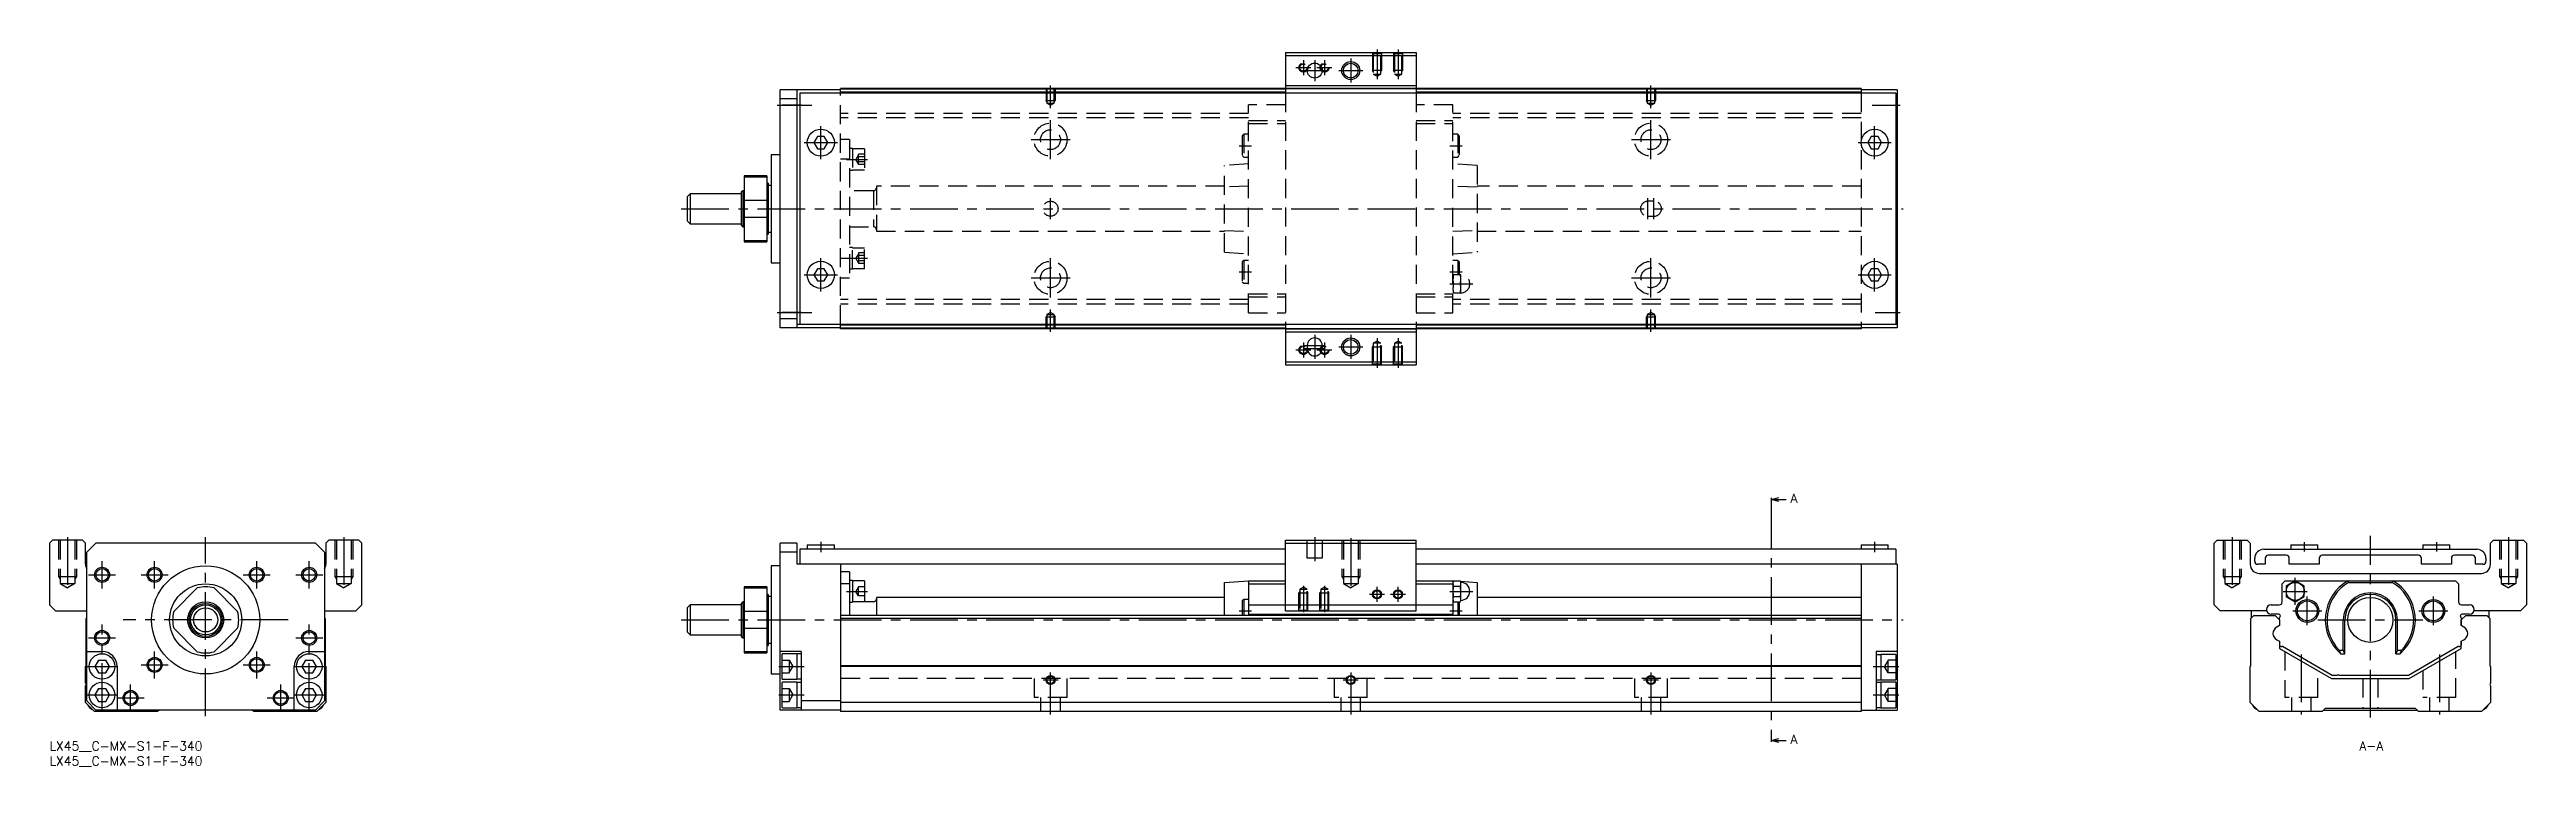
# Model space of a CAD drawing. Extents: x 0 to 825, y -8 to 230.
import ezdxf

# ---------------------------------------------------------------- set-up
doc = ezdxf.new("R2010")
doc.units = 0
doc.header["$LTSCALE"] = 0.5
doc.linetypes.add('CENTER', pattern=[50.8, 31.75, -6.35, 6.35, -6.35])
doc.linetypes.add('DASHED', pattern=[19.05, 12.7, -6.35])
for name, color, linetype in [('MSM_CENTER', 1, 'CENTER'), ('MSM_CONTINUOUS', 7, 'CONTINUOUS'), ('MSM_DASHED', 4, 'DASHED'), ('MSM_NARROW', 5, 'CONTINUOUS'), ('MSM_PART_NUMBER', 7, 'CONTINUOUS')]:
    doc.layers.add(name, color=color, linetype=linetype)
doc.styles.get("Standard").update_dxf_attribs({"font": 'txt.shx', "height": 3, "bigfont": 'bigfont.shx'})

# ---------------------------------------------------------------- blocks, each defined once
blk = doc.blocks.new('*U22')
at = {"layer": 'MSM_PART_NUMBER'}
blk.add_text('LX45__C-MX-S1-F-340', height=3, dxfattribs=at).set_placement((0, -3))
blk = doc.blocks.new('*U23')
at = {"layer": 'MSM_PART_NUMBER'}
blk.add_text('LX45__C-MX-S1-F-340', height=3, dxfattribs=at).set_placement((0, -8))

msp = doc.modelspace()

# ---------------------------------------------------------------- linework, layer by layer
at = {"layer": 'MSM_CENTER'}
for p, q in [((415.15, 224.38), (420.15, 224.38)), ((417.65, 226.88), (417.65, 221.88)), ((417.9, 223.38), (424.9, 223.38)), ((421.4, 226.88), (421.4, 219.88)), ((422.15, 224.38), (427.15, 224.38)), ((424.65, 226.88), (424.65, 221.88)), ((429.4, 223.38), (437.4, 223.38)), ((433.4, 227.38), (433.4, 219.38)), ((442.15, 230.38), (442.15, 220.47)), ((449.15, 230.38), (449.15, 220.47)), ((333.4, 210.87), (333.4, 218.38)), ((533.4, 210.87), (533.4, 218.38)), ((242.4, 211.88), (253.9, 211.88)), ((333.4, 193.88), (333.4, 206.88)), ((533.4, 193.88), (533.4, 206.88)), ((607.07, 211.88), (616.4, 211.88)), ((251.4, 199.38), (262.4, 199.38)), ((256.9, 193.88), (256.9, 204.88)), ((326.9, 200.38), (339.9, 200.38)), ((396.25, 198.38), (400.35, 198.38)), ((466.45, 198.38), (470.55, 198.38)), ((526.9, 200.38), (539.9, 200.38)), ((602.4, 199.38), (613.4, 199.38)), ((607.9, 193.88), (607.9, 204.88)), ((265.4, 193.83), (272.4, 193.83)), ((210.4, 177.38), (617.4, 177.38)), ((333.4, 173.88), (333.4, 180.88)), ((532.4, 173.88), (532.4, 180.88)), ((534.4, 173.88), (534.4, 180.88)), ((256.9, 149.88), (256.9, 160.88)), ((265.4, 160.92), (272.4, 160.92)), ((333.4, 147.88), (333.4, 160.88)), ((533.4, 147.88), (533.4, 160.88)), ((607.9, 149.88), (607.9, 160.88)), ((251.4, 155.38), (262.4, 155.38)), ((326.9, 154.38), (339.9, 154.38)), ((396.25, 156.38), (400.35, 156.38)), ((466.45, 156.38), (470.55, 156.38)), ((466.45, 152.38), (474.05, 152.38)), ((526.9, 154.38), (539.9, 154.38)), ((602.4, 155.38), (613.4, 155.38)), ((242.4, 142.88), (253.9, 142.88)), ((333.4, 136.38), (333.4, 143.89)), ((533.4, 136.38), (533.4, 143.89)), ((608.07, 142.88), (616.4, 142.88)), ((417.65, 132.88), (417.65, 127.88)), ((421.4, 135.38), (421.4, 127.38)), ((424.65, 132.88), (424.65, 127.88)), ((433.4, 135.38), (433.4, 127.38)), ((442.15, 134.29), (442.15, 124.38)), ((449.15, 134.29), (449.15, 124.38)), ((415.15, 130.38), (420.15, 130.38)), ((417.9, 131.88), (424.9, 131.88)), ((417.9, 130.88), (424.9, 130.88)), ((422.15, 130.38), (427.15, 130.38)), ((429.4, 131.38), (437.4, 131.38)), ((573.46, 80.12), (573.46, 0.88)), ((6, 68), (6, 50.2)), ((52, 8.5), (52, 68)), ((98, 68), (98, 50.2)), ((256.9, 66.5), (256.9, 63)), ((421.4, 68), (421.4, 60)), ((433.4, 67.76), (433.4, 50.18)), ((607.9, 66.5), (607.9, 63)), ((727, 68), (727, 50.32)), ((751, 66.33), (751, 63.29)), ((773, 8), (773, 68.5)), ((795, 66.33), (795, 63.29)), ((819, 68), (819, 50.32)), ((17.5, 51), (17.5, 60)), ((35, 51), (35, 60)), ((69, 51), (69, 60)), ((86.5, 51), (86.5, 60)), ((13, 55.5), (22, 55.5)), ((30.5, 55.5), (39.5, 55.5)), ((64.5, 55.5), (73.5, 55.5)), ((82, 55.5), (91, 55.5)), ((265.4, 50), (272.4, 50)), ((417.65, 51.81), (417.65, 43.1)), ((424.65, 51.81), (424.65, 43.1)), ((442.15, 46.5), (442.15, 51.5)), ((449.15, 46.5), (449.15, 51.5)), ((466.45, 50), (474.05, 50)), ((744, 50), (752, 50)), ((748, 45.54), (748, 54.46)), ((396.25, 43.5), (400.35, 43.5)), ((444.65, 49), (439.65, 49)), ((451.65, 49), (446.65, 49)), ((466.45, 43.5), (470.55, 43.5)), ((747.2, 43.5), (756.8, 43.5)), ((752, 38.7), (752, 48.3)), ((789.2, 43.5), (798.8, 43.5)), ((794, 38.7), (794, 48.3)), ((13, 34.5), (22, 34.5)), ((17.5, 10.25), (17.5, 39)), ((79.5, 40.5), (24.5, 40.5)), ((82, 34.5), (91, 34.5)), ((86.5, 10.25), (86.5, 39)), ((210.4, 40.5), (617.4, 40.5)), ((755.5, 40.5), (790.5, 40.5)), ((12.25, 25), (22.75, 25)), ((30.5, 25.5), (39.5, 25.5)), ((35, 21), (35, 30)), ((64.5, 25.5), (73.5, 25.5)), ((69, 21), (69, 30)), ((81.25, 25), (91.75, 25)), ((242.9, 25), (251.4, 25)), ((607.4, 25), (615.9, 25)), ((750, 28.97), (750, 9)), ((796, 28.97), (796, 9)), ((27, 10), (27, 19)), ((77, 10), (77, 19)), ((330.9, 20.5), (335.9, 20.5)), ((333.4, 9), (333.4, 23)), ((430.9, 20.5), (435.9, 20.5)), ((433.4, 23), (433.4, 9)), ((530.9, 20.5), (535.9, 20.5)), ((533.4, 23), (533.4, 9)), ((12.25, 15.5), (22.75, 15.5)), ((22.5, 14.5), (31.5, 14.5)), ((72.5, 14.5), (81.5, 14.5)), ((81.25, 15.5), (91.75, 15.5)), ((242.9, 15.5), (251.4, 15.5)), ((607.4, 15.5), (615.9, 15.5))]:
    msp.add_line(p, q, dxfattribs=at)
at = {"layer": 'MSM_CONTINUOUS'}
for p, q in [((411.65, 229.38), (411.65, 215.88)), ((411.65, 229.38), (455.15, 229.38)), ((411.65, 228.38), (455.15, 228.38)), ((455.15, 229.38), (455.15, 215.88)), ((263.4, 216.98), (243.4, 216.98)), ((243.4, 137.78), (243.4, 216.98)), ((248.9, 216.98), (248.9, 137.78)), ((614.9, 215.88), (249.9, 215.88)), ((249.9, 215.88), (249.9, 138.88)), ((603.4, 217.38), (263.4, 217.38)), ((263.4, 215.88), (263.4, 217.38)), ((411.65, 217.18), (263.4, 217.18)), ((411.65, 216.18), (263.4, 216.18)), ((411.65, 218.38), (455.15, 218.38)), ((411.65, 217.38), (455.15, 217.38)), ((603.4, 217.18), (455.15, 217.18)), ((603.4, 216.18), (455.15, 216.18)), ((603.4, 217.38), (603.4, 215.88)), ((615.4, 216.98), (603.4, 216.98)), ((614.9, 215.88), (614.9, 138.88)), ((615.4, 216.98), (615.4, 137.78)), ((248.9, 213.98), (243.4, 213.98)), ((255.74, 201.38), (254.59, 199.38)), ((254.59, 199.38), (255.74, 197.38)), ((258.05, 201.38), (255.74, 201.38)), ((259.2, 199.38), (258.05, 201.38)), ((258.05, 197.38), (259.2, 199.38)), ((606.74, 201.38), (605.59, 199.38)), ((605.59, 199.38), (606.74, 197.38)), ((609.05, 201.38), (606.74, 201.38)), ((610.2, 199.38), (609.05, 201.38)), ((609.05, 197.38), (610.2, 199.38)), ((240.4, 195.38), (240.4, 159.38)), ((243.4, 195.38), (240.4, 195.38)), ((255.74, 197.38), (258.05, 197.38)), ((606.74, 197.38), (609.05, 197.38)), ((213.4, 182.38), (212.4, 181.38)), ((213.4, 182.38), (213.4, 172.38)), ((230.4, 182.38), (213.4, 182.38)), ((230.9, 183.38), (230.4, 182.88)), ((230.4, 182.88), (230.4, 171.88)), ((230.9, 183.38), (230.9, 171.38)), ((231.4, 183.38), (230.9, 183.38)), ((238.9, 188.38), (231.4, 188.38)), ((231.4, 188.38), (231.4, 166.38)), ((231.4, 188.01), (238.9, 188.01)), ((238.9, 188.38), (238.9, 166.38)), ((239.4, 185.88), (238.9, 185.88)), ((239.4, 185.88), (239.4, 168.88)), ((240.4, 185.13), (239.4, 185.13)), ((212.4, 181.38), (212.4, 173.38)), ((212.4, 173.38), (213.4, 172.38)), ((238.9, 180.17), (231.4, 180.17)), ((231.4, 174.58), (238.9, 174.58)), ((213.4, 172.38), (230.4, 172.38)), ((230.4, 171.88), (230.9, 171.38)), ((230.9, 171.38), (231.4, 171.38)), ((238.9, 166.74), (231.4, 166.74)), ((231.4, 166.38), (238.9, 166.38)), ((238.9, 168.88), (239.4, 168.88)), ((239.4, 169.63), (240.4, 169.63)), ((240.4, 159.38), (243.4, 159.38)), ((255.74, 157.38), (254.59, 155.38)), ((258.05, 157.38), (255.74, 157.38)), ((259.2, 155.38), (258.05, 157.38)), ((606.74, 157.38), (605.59, 155.38)), ((609.05, 157.38), (606.74, 157.38)), ((610.2, 155.38), (609.05, 157.38)), ((254.59, 155.38), (255.74, 153.38)), ((255.74, 153.38), (258.05, 153.38)), ((258.05, 153.38), (259.2, 155.38)), ((605.59, 155.38), (606.74, 153.38)), ((606.74, 153.38), (609.05, 153.38)), ((609.05, 153.38), (610.2, 155.38)), ((248.9, 140.78), (243.4, 140.78)), ((263.4, 137.78), (243.4, 137.78)), ((615.4, 138.88), (248.9, 138.88)), ((263.4, 137.38), (263.4, 138.88)), ((411.65, 138.58), (263.4, 138.58)), ((411.65, 137.58), (263.4, 137.58)), ((603.4, 137.38), (263.4, 137.38)), ((411.65, 138.88), (411.65, 125.38)), ((411.65, 137.38), (455.15, 137.38)), ((411.65, 136.38), (455.15, 136.38)), ((455.15, 138.88), (455.15, 125.38)), ((603.4, 138.58), (455.15, 138.58)), ((603.4, 137.58), (455.15, 137.58)), ((603.4, 138.88), (603.4, 137.38)), ((615.4, 137.78), (603.4, 137.78)), ((411.65, 126.38), (455.15, 126.38)), ((411.65, 125.38), (455.15, 125.38)), ((418.9, 131.88), (418.9, 130.88)), ((423.9, 130.88), (423.9, 131.88)), ((573.46, 80.62), (575.96, 81.29)), ((573.46, 81.12), (573.46, 80.12)), ((573.46, 80.62), (578.46, 80.62)), ((575.96, 79.95), (573.46, 80.62)), ((1, 67), (0, 66)), ((0, 66), (0, 45.5)), ((11, 67), (1, 67)), ((12, 66), (11, 67)), ((12, 59), (12, 66)), ((15.4, 66), (12.4, 63)), ((88.6, 66), (15.4, 66)), ((91.6, 63), (88.6, 66)), ((93, 67), (92, 66)), ((92, 66), (92, 59)), ((103, 67), (93, 67)), ((104, 66), (103, 67)), ((104, 45.5), (104, 66)), ((248.9, 66), (243.4, 66)), ((243.4, 10.5), (243.4, 66)), ((248.9, 66), (248.9, 59)), ((411.65, 67), (455.15, 67)), ((411.65, 43.5), (411.65, 67)), ((411.65, 66), (455.15, 66)), ((455.15, 43.5), (455.15, 67)), ((721, 66), (722, 67)), ((721, 45.5), (721, 66)), ((722, 67), (732, 67)), ((732, 67), (733, 66)), ((733, 66), (733, 59)), ((813, 66), (814, 67)), ((813, 59), (813, 66)), ((814, 67), (824, 67)), ((824, 67), (825, 66)), ((825, 66), (825, 45.5)), ((12.4, 13.5), (12.4, 63)), ((91.6, 63), (91.6, 13.5)), ((243.4, 58.5), (240.4, 58.5)), ((240.4, 58.5), (240.4, 22.5)), ((248.9, 63), (243.4, 63)), ((411.65, 59), (248.9, 59)), ((249.9, 64), (249.9, 59)), ((411.65, 64), (249.9, 64)), ((252.4, 65.5), (252.4, 64)), ((252.4, 65.5), (261.4, 65.5)), ((261.4, 64), (261.4, 65.5)), ((263.4, 59), (263.4, 10)), ((614.9, 64), (455.15, 64)), ((615.4, 59), (455.15, 59)), ((603.4, 65.5), (603.4, 64)), ((603.4, 65.5), (612.4, 65.5)), ((603.4, 59), (603.4, 10)), ((612.4, 64), (612.4, 65.5)), ((614.9, 64), (614.9, 59)), ((615.4, 59), (615.4, 10.5)), ((734.5, 60), (734.5, 61)), ((738, 59), (735.5, 59)), ((737.5, 64), (808.5, 64)), ((738, 61), (738, 59)), ((745, 62), (739, 62)), ((746, 59), (746, 61)), ((756, 59), (746, 59)), ((746.5, 65.5), (755.5, 65.5)), ((746.5, 65.5), (746.5, 64)), ((755.5, 64), (755.5, 65.5)), ((756, 61), (756, 59)), ((789, 62), (757, 62)), ((790, 59), (790, 61)), ((800, 59), (790, 59)), ((790.5, 65.5), (799.5, 65.5)), ((790.5, 65.5), (790.5, 64)), ((799.5, 64), (799.5, 65.5)), ((800, 61), (800, 59)), ((807, 62), (801, 62)), ((808, 59), (808, 61)), ((810.5, 59), (808, 59)), ((811.5, 61), (811.5, 60)), ((41.36, 43.3), (49.2, 51.14)), ((54.8, 51.14), (62.64, 43.3)), ((238.9, 51.5), (231.4, 51.5)), ((231.4, 51.5), (231.4, 29.5)), ((231.4, 51.14), (238.9, 51.14)), ((238.9, 51.5), (238.9, 29.5)), ((266.4, 56.5), (263.4, 56.5)), ((266.4, 52.5), (263.4, 52.5)), ((266.4, 56.5), (266.4, 42)), ((267.4, 53.65), (266.4, 53.65)), ((267.4, 53.65), (267.4, 46.35)), ((271.4, 53.5), (267.4, 53.5)), ((271.4, 53.5), (271.4, 46.5)), ((391.35, 53), (399.35, 53.5)), ((391.35, 42), (391.35, 53)), ((399.35, 53.5), (411.65, 53.5)), ((399.35, 53.5), (399.35, 42)), ((399.35, 52.5), (411.65, 52.5)), ((455.15, 53.5), (467.45, 53.5)), ((455.15, 52.5), (467.45, 52.5)), ((467.45, 53.5), (468.02, 53.46)), ((467.45, 53.5), (467.45, 42)), ((467.57, 53.46), (467.45, 53)), ((467.45, 52.41), (467.45, 52.6)), ((467.57, 53.46), (469.92, 53.46)), ((467.57, 51.73), (469.92, 51.73)), ((470.05, 53), (469.92, 53.46)), ((469.95, 53.34), (475.45, 53)), ((470.05, 47), (470.05, 53)), ((475.45, 53), (475.45, 42)), ((736, 56), (810, 56)), ((743.65, 52.5), (744.65, 53.5)), ((743.65, 46.5), (743.65, 52.5)), ((744.65, 53.5), (801.35, 53.5)), ((748, 53.46), (745, 51.73)), ((745, 51.73), (745, 48.27)), ((751, 51.73), (748, 53.46)), ((751, 48.27), (751, 51.73)), ((765.51, 53.5), (765.76, 53)), ((765.76, 53), (780.23, 53)), ((780.23, 53), (780.48, 53.5)), ((801.35, 53.5), (802.35, 52.5)), ((802.35, 52.5), (802.35, 46.5)), ((0, 45.5), (2, 43.5)), ((2, 43.5), (12.4, 43.5)), ((91.6, 43.5), (102, 43.5)), ((102, 43.5), (104, 45.5)), ((213.4, 45.5), (212.4, 44.5)), ((212.4, 44.5), (212.4, 36.5)), ((230.4, 45.5), (213.4, 45.5)), ((213.4, 45.5), (213.4, 35.5)), ((230.9, 46.5), (230.4, 46)), ((230.4, 46), (230.4, 35)), ((231.4, 46.5), (230.9, 46.5)), ((230.9, 46.5), (230.9, 34.5)), ((238.9, 43.3), (231.4, 43.3)), ((239.4, 49), (238.9, 49)), ((239.4, 49), (239.4, 32)), ((240.4, 48.25), (239.4, 48.25)), ((603.4, 42), (263.4, 42)), ((266.4, 46.35), (267.4, 46.35)), ((274.4, 46.5), (267.4, 46.5)), ((275.4, 48), (275.4, 42)), ((391.35, 48), (275.4, 48)), ((397.75, 47.3), (397.25, 46.8)), ((397.25, 46.8), (397.25, 42)), ((399.35, 47.3), (397.75, 47.3)), ((397.75, 47.3), (397.75, 42)), ((399.35, 45.5), (467.45, 45.5)), ((399.35, 42.4), (467.45, 42.4)), ((411.65, 43.5), (455.15, 43.5)), ((467.45, 47), (467.57, 46.54)), ((467.57, 48.27), (469.92, 48.27)), ((467.57, 46.54), (469.92, 46.54)), ((469.05, 46.54), (469.05, 42)), ((469.55, 46.54), (469.55, 42)), ((469.92, 46.54), (470.05, 47)), ((603.4, 48), (475.45, 48)), ((723, 43.5), (721, 45.5)), ((738.46, 43.5), (723, 43.5)), ((733.2, 41), (734.2, 42)), ((733.4, 41.2), (733.4, 43.5)), ((734.2, 42), (741.25, 42)), ((739.95, 45.5), (742.65, 45.5)), ((742.25, 42.4), (739.95, 42.4)), ((741.25, 42), (742.75, 40.5)), ((745, 48.27), (748, 46.54)), ((748, 46.54), (751, 48.27)), ((803.25, 40.5), (804.75, 42)), ((803.35, 45.5), (806.05, 45.5)), ((806.05, 42.4), (803.75, 42.4)), ((804.75, 42), (811.8, 42)), ((823, 43.5), (807.53, 43.5)), ((811.8, 42), (812.8, 41)), ((812.6, 41.2), (812.6, 43.5)), ((825, 45.5), (823, 43.5)), ((12.2, 41), (12.4, 41.2)), ((12.2, 25.2), (12.2, 41)), ((49.2, 29.86), (41.36, 37.7)), ((62.64, 37.7), (54.8, 29.86)), ((91.6, 41.2), (91.8, 41)), ((91.8, 41), (91.8, 25.2)), ((212.4, 36.5), (213.4, 35.5)), ((213.4, 35.5), (230.4, 35.5)), ((230.4, 35), (230.9, 34.5)), ((230.9, 34.5), (231.4, 34.5)), ((231.4, 37.7), (238.9, 37.7)), ((603.4, 41), (263.4, 41)), ((733.2, 25.2), (733.2, 41)), ((742.75, 38.61), (741.85, 38.1)), ((741.85, 33.9), (742.75, 33.39)), ((742.7, 40.55), (742.7, 41.2)), ((742.75, 40.5), (742.75, 38.61)), ((742.75, 33.39), (742.75, 31)), ((764, 30.44), (764, 40.5)), ((764.5, 29.22), (764.5, 40.5)), ((781.5, 29.22), (781.5, 40.5)), ((782, 30.44), (782, 40.5)), ((803.3, 40.55), (803.25, 40.5)), ((803.25, 40.5), (803.25, 38.61)), ((803.25, 38.61), (803.25, 40.5)), ((804.14, 38.1), (803.25, 38.61)), ((803.25, 33.39), (804.14, 33.9)), ((803.25, 33.39), (803.25, 32.13)), ((803.25, 31), (803.25, 33.39)), ((803.3, 41.2), (803.3, 40.55)), ((812.8, 41), (812.8, 25.2)), ((12, 25), (12.2, 25.2)), ((12, 19.4), (12, 25)), ((12.4, 30), (17.5, 30)), ((16.27, 27.12), (15.05, 25)), ((15.05, 25), (16.27, 22.87)), ((16.27, 27.12), (18.73, 27.12)), ((19.95, 25), (18.73, 27.12)), ((18.73, 22.87), (19.95, 25)), ((22.5, 25), (22.5, 10.5)), ((81.5, 10.5), (81.5, 25)), ((85.27, 27.12), (84.05, 25)), ((84.05, 25), (85.27, 22.87)), ((85.27, 27.12), (87.73, 27.12)), ((86.5, 30), (91.6, 30)), ((88.95, 25), (87.73, 27.12)), ((87.73, 22.87), (88.95, 25)), ((91.8, 25.2), (92, 25)), ((92, 25), (92, 13)), ((238.9, 29.86), (231.4, 29.86)), ((231.4, 29.5), (238.9, 29.5)), ((238.9, 32), (239.4, 32)), ((239.4, 32.75), (240.4, 32.75)), ((250.4, 30), (243.4, 30)), ((243.9, 29), (243.9, 21)), ((248.9, 29.25), (244.15, 29.25)), ((248.9, 29.25), (248.9, 20.75)), ((250.4, 29.15), (248.9, 29.15)), ((250.4, 30), (250.4, 10.5)), ((603.4, 25.2), (263.4, 25.2)), ((603.4, 25), (263.4, 25)), ((608.4, 30), (608.4, 10.5)), ((615.4, 30), (608.4, 30)), ((609.9, 28.9), (608.4, 28.9)), ((614.9, 29), (609.9, 29)), ((609.9, 29), (609.9, 20.5)), ((614.9, 29), (614.9, 20.5)), ((733, 25), (733.2, 25.2)), ((733, 13), (733, 25)), ((742.75, 31), (760.07, 21)), ((743.7, 31.61), (743.5, 31.61)), ((760.33, 22), (743.7, 31.61)), ((762.63, 30.44), (764, 30.44)), ((763.11, 29.22), (764.5, 29.22)), ((764.5, 29.22), (764, 30.44)), ((782, 30.44), (781.5, 29.22)), ((781.5, 29.22), (782.88, 29.22)), ((782, 30.44), (783.36, 30.44)), ((802.3, 31.61), (785.66, 22)), ((785.93, 21), (803.25, 31)), ((802.5, 31.61), (802.3, 31.61)), ((812.8, 25.2), (813, 25)), ((813, 25), (813, 19.4)), ((12, 13), (12, 18.6)), ((16.27, 17.62), (15.05, 15.5)), ((16.27, 22.87), (18.73, 22.87)), ((16.27, 17.62), (18.73, 17.62)), ((19.95, 15.5), (18.73, 17.62)), ((85.27, 17.62), (84.05, 15.5)), ((85.27, 22.87), (87.73, 22.87)), ((85.27, 17.62), (87.73, 17.62)), ((88.95, 15.5), (87.73, 17.62)), ((240.4, 22.5), (243.4, 22.5)), ((243.9, 19.5), (243.9, 11.5)), ((244.15, 20.75), (248.9, 20.75)), ((248.9, 19.75), (244.15, 19.75)), ((248.9, 20.85), (250.4, 20.85)), ((248.9, 19.75), (248.9, 11.25)), ((250.4, 19.65), (248.9, 19.65)), ((608.4, 20.6), (609.9, 20.6)), ((609.9, 19.65), (608.4, 19.65)), ((609.9, 20.5), (614.9, 20.5)), ((614.9, 19.75), (609.9, 19.75)), ((609.9, 19.75), (609.9, 11.25)), ((614.9, 19.75), (614.9, 11.25)), ((760.07, 21), (785.93, 21)), ((761.85, 22), (760.33, 22)), ((785.66, 22), (762.65, 22)), ((813, 18.6), (813, 13)), ((15, 10), (12, 13)), ((15.4, 10.5), (12.4, 13.5)), ((36, 10), (15, 10)), ((15.05, 15.5), (16.27, 13.37)), ((88.6, 10.5), (15.4, 10.5)), ((16.27, 13.37), (18.73, 13.37)), ((18.73, 13.37), (19.95, 15.5)), ((36.5, 10.5), (36, 10)), ((68, 10), (67.5, 10.5)), ((89, 10), (68, 10)), ((84.05, 15.5), (85.27, 13.37)), ((85.27, 13.37), (87.73, 13.37)), ((87.73, 13.37), (88.95, 15.5)), ((91.6, 13.5), (88.6, 10.5)), ((92, 13), (89, 10)), ((263.4, 10.5), (243.4, 10.5)), ((244.15, 11.25), (248.9, 11.25)), ((248.9, 11.35), (250.4, 11.35)), ((263.4, 13.5), (250.4, 13.5)), ((603.4, 13), (263.4, 13)), ((603.4, 10), (263.4, 10)), ((603.4, 10.5), (615.4, 10.5)), ((608.4, 11.35), (609.9, 11.35)), ((609.9, 11.25), (614.9, 11.25)), ((736, 10), (733, 13)), ((757, 10), (736, 10)), ((758, 11), (757, 10)), ((757.5, 10.5), (788.5, 10.5)), ((788, 11), (758, 11)), ((789, 10), (788, 11)), ((810, 10), (789, 10)), ((813, 13), (810, 10)), ((573.46, 0.38), (575.96, 1.05)), ((573.46, 0.88), (573.46, -0.12)), ((573.46, 0.38), (578.46, 0.38)), ((575.96, -0.29), (573.46, 0.38))]:
    msp.add_line(p, q, dxfattribs=at)
for centre, radius in [((421.4, 223.38), 2.5), ((433.4, 223.38), 2.46), ((256.9, 199.38), 4.5), ((607.9, 199.38), 4.5), ((256.9, 155.38), 4.5), ((607.9, 155.38), 4.5), ((433.4, 131.38), 2.46), ((52, 40.5), 18), ((17.5, 55.5), 2.07), ((35, 55.5), 2.07), ((52, 40.5), 12), ((69, 55.5), 2.07), ((86.5, 55.5), 2.07), ((442.15, 49), 1.23), ((449.15, 49), 1.23), ((748, 50), 3), ((52, 40.5), 6), ((52, 40.5), 5.5), ((52, 40.5), 5), ((52, 40.5), 4), ((752, 43.5), 3.8), ((752, 43.5), 3.3), ((773, 40.5), 7.5), ((794, 43.5), 3.8), ((794, 43.5), 3.3), ((17.5, 34.5), 2.07), ((86.5, 34.5), 2.07), ((17.5, 25), 4.25), ((35, 25.5), 2.07), ((69, 25.5), 2.07), ((86.5, 25), 4.25), ((17.5, 15.5), 4.25), ((27, 14.5), 2.07), ((77, 14.5), 2.07), ((86.5, 15.5), 4.25), ((333.4, 20.5), 1.23), ((433.4, 20.5), 1.23), ((533.4, 20.5), 1.23)]:
    msp.add_circle(centre, radius, dxfattribs=at)
for centre, radius, start, end in [((421.4, 131.88), 2.5, 0, 180), ((421.4, 130.88), 2.5, 180, 0), ((15, 59), 3, 180, 209.92525), ((89, 59), 3, 330.07238, 0), ((736, 59), 3, 180, 270), ((737.5, 61), 3, 90, 180), ((735.5, 60), 1, 180, 270), ((739, 61), 1, 90, 180), ((745, 61), 1, 0, 90), ((757, 61), 1, 90, 180), ((789, 61), 1, 0, 90), ((801, 61), 1, 90, 180), ((807, 61), 1, 0, 90), ((808.5, 61), 3, 0, 90), ((810, 59), 3, 270, 0), ((810.5, 60), 1, 270, 0), ((52, 40.5), 11, 75.27264, 104.72736), ((470.75, 52.57), 3.31, 164.22771, 179.4294), ((470.75, 52.63), 3.31, 180.57378, 195.76911), ((480.33, 49.95), 12.89, 172.03062, 179.75617), ((480.9, 50.1), 13.46, 180.40698, 187.80623), ((466.74, 52.56), 3.31, 0.57378, 15.76911), ((466.74, 52.63), 3.31, 344.22771, 359.4294), ((457.06, 49.94), 12.98, 0.27192, 7.94129), ((456.59, 50.1), 13.46, 352.19377, 359.59302), ((470.05, 50), 3, 270, 90), ((773, 40.5), 15, 119.92643, 228.76392), ((773, 40.5), 14.44, 120.05097, 224.15139), ((773, 40.5), 9, 0, 180), ((773, 40.5), 14.44, 315.84861, 59.94903), ((773, 40.5), 15, 311.23608, 60.07357), ((52, 40.5), 11, 165.27264, 194.72736), ((52, 40.5), 11, 345.27264, 14.72736), ((274.4, 47.5), 1, 270, 0), ((470.75, 47.37), 3.31, 164.22771, 179.4294), ((470.75, 47.44), 3.31, 180.57378, 195.76911), ((466.74, 47.37), 3.31, 0.57378, 15.76911), ((466.74, 47.43), 3.31, 344.22771, 359.4294), ((739.95, 43.95), 1.55, 90, 270), ((742.25, 41.4), 1, 30.09191, 90), ((742.65, 46.5), 1, 270, 0), ((743.5, 41.2), 0.8, 118.74892, 180), ((773, 40.5), 8.5, 0, 180), ((803.35, 46.5), 1, 180, 270), ((803.75, 41.4), 1, 90, 149.90809), ((802.5, 41.2), 0.8, 0, 61.25108), ((806.05, 43.95), 1.55, 270, 90), ((743.15, 35.85), 2.6, 120.00003, 176.58933), ((743.15, 36.15), 2.6, 183.41067, 239.99996), ((802.84, 35.85), 2.6, 3.41067, 59.99996), ((802.84, 36.15), 2.6, 300.00004, 356.58933), ((17.5, 25), 5, 0, 90), ((52, 40.5), 11, 255.27264, 284.72736), ((86.5, 25), 5, 90, 180), ((244.15, 29), 0.25, 90, 180), ((743.5, 32.41), 0.8, 200.36413, 270), ((775.54, 34.74), 13.6, 198.43975, 203.95887), ((732.48, 49.53), 54.34, 338.04743, 339.43217), ((802.5, 32.41), 0.8, 270, 339.62763), ((11.7, 19), 0.5, 306.8699, 53.1301), ((244.15, 21), 0.25, 180, 270), ((244.15, 19.5), 0.25, 90, 180), ((762.25, 21.7), 0.5, 36.8699, 143.1301), ((813.3, 19), 0.5, 126.8699, 233.1301), ((15.4, 13.5), 3, 201.81505, 248.18495), ((88.6, 13.5), 3, 291.81368, 338.18632), ((244.15, 11.5), 0.25, 180, 270), ((736.4, 13.5), 3, 201.81368, 248.18632), ((809.6, 13.5), 3, 291.81505, 338.18495)]:
    msp.add_arc(centre, radius, start, end, dxfattribs=at)
at = {"layer": 'MSM_DASHED'}
for p, q in [((440.65, 229.38), (440.92, 229.1)), ((440.65, 229.38), (440.65, 223.38)), ((443.65, 223.38), (440.65, 223.38)), ((440.92, 222.91), (440.65, 223.38)), ((440.92, 229.1), (440.92, 222.18)), ((440.92, 229.1), (443.38, 229.1)), ((443.38, 229.1), (443.65, 229.38)), ((443.38, 222.18), (443.38, 229.1)), ((443.38, 222.91), (443.65, 223.38)), ((443.65, 229.38), (443.65, 223.38)), ((447.65, 229.38), (447.92, 229.1)), ((447.65, 229.38), (447.65, 223.38)), ((450.65, 223.38), (447.65, 223.38)), ((447.92, 222.91), (447.65, 223.38)), ((447.92, 229.1), (447.92, 222.18)), ((447.92, 229.1), (450.38, 229.1)), ((450.38, 229.1), (450.65, 229.38)), ((450.38, 222.18), (450.38, 229.1)), ((450.38, 222.91), (450.65, 223.38)), ((450.65, 229.38), (450.65, 223.38)), ((263.4, 138.88), (263.4, 215.88)), ((331.9, 217.38), (331.9, 213.38)), ((332.17, 217.38), (332.17, 212.58)), ((334.63, 212.58), (334.63, 217.38)), ((334.9, 217.38), (334.9, 213.38)), ((455.15, 217.38), (411.65, 217.38)), ((411.65, 215.88), (411.65, 138.88)), ((440.92, 222.18), (442.15, 221.47)), ((440.92, 222.18), (443.38, 222.18)), ((442.15, 221.47), (443.38, 222.18)), ((447.92, 222.18), (449.15, 221.47)), ((447.92, 222.18), (450.38, 222.18)), ((449.15, 221.47), (450.38, 222.18)), ((455.15, 215.88), (455.15, 138.88)), ((531.9, 217.38), (531.9, 213.38)), ((532.17, 217.38), (532.17, 212.58)), ((534.63, 212.58), (534.63, 217.38)), ((534.9, 217.38), (534.9, 213.38)), ((603.4, 215.88), (603.4, 138.88)), ((250.4, 211.88), (243.4, 211.88)), ((399.35, 209.13), (263.4, 209.13)), ((399.35, 207.63), (263.4, 207.63)), ((331.9, 213.38), (334.9, 213.38)), ((332.17, 212.91), (331.9, 213.38)), ((332.17, 212.58), (333.4, 211.87)), ((332.17, 212.58), (334.63, 212.58)), ((333.4, 211.87), (334.63, 212.58)), ((334.63, 212.91), (334.9, 213.38)), ((411.65, 211.98), (399.35, 211.98)), ((399.35, 142.78), (399.35, 211.98)), ((399.35, 206.73), (411.65, 206.73)), ((467.45, 211.98), (455.15, 211.98)), ((455.15, 206.73), (467.45, 206.73)), ((467.45, 142.78), (467.45, 211.98)), ((603.4, 209.13), (467.45, 209.13)), ((603.4, 207.63), (467.45, 207.63)), ((531.9, 213.38), (534.9, 213.38)), ((532.17, 212.91), (531.9, 213.38)), ((532.17, 212.58), (534.63, 212.58)), ((532.17, 212.58), (533.4, 211.87)), ((533.4, 211.87), (534.63, 212.58)), ((534.63, 212.91), (534.9, 213.38)), ((266.4, 200.38), (263.4, 200.38)), ((266.4, 200.38), (266.4, 154.38)), ((397.75, 202.18), (397.25, 201.68)), ((397.25, 201.68), (397.25, 195.08)), ((397.75, 202.18), (397.75, 194.58)), ((399.35, 202.18), (397.75, 202.18)), ((399.35, 205.73), (411.65, 205.73)), ((455.15, 205.73), (467.45, 205.73)), ((469.05, 202.18), (467.45, 202.18)), ((469.05, 202.18), (469.05, 194.58)), ((469.55, 201.68), (469.05, 202.18)), ((469.55, 201.68), (469.55, 195.08)), ((266.4, 193.9), (263.4, 193.9)), ((267.4, 197.48), (266.4, 197.48)), ((266.4, 190.18), (267.4, 190.18)), ((267.4, 197.48), (267.4, 190.18)), ((271.4, 197.33), (267.4, 197.33)), ((267.4, 190.33), (271.4, 190.33)), ((269.4, 195.33), (268.53, 193.83)), ((269.4, 192.33), (268.53, 193.83)), ((269.4, 192.1), (269.4, 195.56)), ((271.4, 195.56), (269.4, 195.56)), ((271.4, 194.7), (269.4, 194.7)), ((271.4, 192.96), (269.4, 192.96)), ((271.4, 192.1), (269.4, 192.1)), ((271.4, 197.33), (271.4, 190.33)), ((399.35, 192.38), (391.35, 191.82)), ((391.35, 162.93), (391.35, 191.82)), ((397.25, 195.08), (397.75, 194.58)), ((397.75, 194.58), (399.35, 194.58)), ((467.45, 194.58), (469.05, 194.58)), ((475.45, 191.82), (467.45, 192.38)), ((469.05, 194.58), (469.55, 195.08)), ((475.45, 191.82), (475.45, 162.93)), ((274.4, 183.38), (266.4, 183.38)), ((274.4, 183.38), (274.4, 171.38)), ((275.4, 184.88), (275.4, 169.88)), ((391.35, 184.88), (275.4, 184.88)), ((399.35, 184.86), (391.35, 184.61)), ((475.45, 184.61), (467.45, 184.86)), ((603.4, 184.88), (475.45, 184.88)), ((534.4, 179.88), (532.4, 179.88)), ((532.4, 174.88), (534.4, 174.88)), ((266.4, 171.38), (274.4, 171.38)), ((275.4, 169.88), (391.35, 169.88)), ((391.35, 170.14), (399.35, 169.89)), ((467.45, 169.89), (475.45, 170.14)), ((475.45, 169.88), (603.4, 169.88)), ((266.4, 160.85), (263.4, 160.85)), ((266.4, 164.57), (267.4, 164.57)), ((267.4, 157.27), (266.4, 157.27)), ((267.4, 157.27), (267.4, 164.57)), ((267.4, 164.42), (271.4, 164.42)), ((271.4, 157.42), (267.4, 157.42)), ((269.4, 162.42), (268.53, 160.92)), ((269.4, 159.42), (268.53, 160.92)), ((269.4, 162.65), (269.4, 159.19)), ((271.4, 162.65), (269.4, 162.65)), ((271.4, 161.79), (269.4, 161.79)), ((271.4, 160.05), (269.4, 160.05)), ((271.4, 159.19), (269.4, 159.19)), ((271.4, 157.42), (271.4, 164.42)), ((391.35, 162.93), (399.35, 162.38)), ((397.75, 160.18), (397.25, 159.68)), ((397.25, 159.68), (397.25, 153.08)), ((397.75, 160.18), (397.75, 152.58)), ((399.35, 160.18), (397.75, 160.18)), ((467.45, 162.38), (475.45, 162.93)), ((469.05, 160.18), (467.45, 160.18)), ((469.55, 159.68), (469.05, 160.18)), ((469.05, 160.18), (469.05, 155.38)), ((469.55, 159.68), (469.55, 155.38)), ((263.4, 154.38), (266.4, 154.38)), ((397.25, 153.08), (397.75, 152.58)), ((397.75, 152.58), (399.35, 152.58)), ((399.35, 149.03), (411.65, 149.03)), ((455.15, 149.03), (467.45, 149.03)), ((470.05, 155.38), (467.45, 155.38)), ((467.57, 152.38), (469.92, 152.38)), ((467.57, 149.38), (469.92, 149.38)), ((470.05, 149.38), (470.05, 155.38)), ((250.4, 142.88), (243.4, 142.88)), ((399.35, 147.13), (263.4, 147.13)), ((399.35, 145.63), (263.4, 145.63)), ((332.17, 141.84), (331.9, 141.38)), ((331.9, 137.38), (331.9, 141.38)), ((331.9, 141.38), (334.9, 141.38)), ((333.4, 142.89), (332.17, 142.18)), ((332.17, 142.18), (332.17, 137.38)), ((332.17, 142.18), (334.63, 142.18)), ((334.63, 142.18), (333.4, 142.89)), ((334.63, 137.38), (334.63, 142.18)), ((334.63, 141.84), (334.9, 141.38)), ((334.9, 137.38), (334.9, 141.38)), ((399.35, 148.03), (411.65, 148.03)), ((399.35, 142.78), (411.65, 142.78)), ((455.15, 148.03), (467.45, 148.03)), ((455.15, 142.78), (467.45, 142.78)), ((603.4, 147.13), (467.45, 147.13)), ((603.4, 145.63), (467.45, 145.63)), ((532.17, 141.84), (531.9, 141.38)), ((531.9, 141.38), (534.9, 141.38)), ((531.9, 137.38), (531.9, 141.38)), ((533.4, 142.89), (532.17, 142.18)), ((532.17, 142.18), (534.63, 142.18)), ((532.17, 142.18), (532.17, 137.38)), ((534.63, 142.18), (533.4, 142.89)), ((534.63, 137.38), (534.63, 142.18)), ((534.63, 141.84), (534.9, 141.38)), ((534.9, 137.38), (534.9, 141.38)), ((455.15, 137.38), (411.65, 137.38)), ((442.15, 133.29), (440.92, 132.58)), ((440.92, 132.58), (440.92, 125.65)), ((443.38, 132.58), (440.92, 132.58)), ((443.38, 132.58), (442.15, 133.29)), ((443.38, 125.65), (443.38, 132.58)), ((449.15, 133.29), (447.92, 132.58)), ((447.92, 132.58), (447.92, 125.65)), ((450.38, 132.58), (447.92, 132.58)), ((450.38, 132.58), (449.15, 133.29)), ((450.38, 125.65), (450.38, 132.58)), ((440.92, 131.84), (440.65, 131.38)), ((440.65, 125.38), (440.65, 131.38)), ((440.65, 131.38), (443.65, 131.38)), ((440.92, 125.65), (440.65, 125.38)), ((443.38, 125.65), (440.92, 125.65)), ((443.38, 131.84), (443.65, 131.38)), ((443.65, 125.38), (443.38, 125.65)), ((443.65, 125.38), (443.65, 131.38)), ((447.92, 131.84), (447.65, 131.38)), ((447.65, 125.38), (447.65, 131.38)), ((447.65, 131.38), (450.65, 131.38)), ((447.92, 125.65), (447.65, 125.38)), ((450.38, 125.65), (447.92, 125.65)), ((450.38, 131.84), (450.65, 131.38)), ((450.65, 125.38), (450.38, 125.65)), ((450.65, 125.38), (450.65, 131.38)), ((3, 67), (3, 55)), ((3.54, 67), (3.54, 52.6)), ((8.46, 67), (8.46, 52.6)), ((9, 67), (9, 55)), ((95, 67), (95, 55)), ((95.54, 67), (95.54, 52.6)), ((100.46, 67), (100.46, 52.6)), ((101, 67), (101, 55)), ((418.9, 61), (418.9, 67)), ((423.9, 67), (423.9, 61)), ((430.4, 67), (430.4, 55)), ((430.94, 67), (430.94, 52.6)), ((435.85, 67), (435.85, 52.6)), ((436.4, 67), (436.4, 55)), ((724, 67), (724, 55)), ((724.54, 67), (724.54, 52.6)), ((729.45, 67), (729.45, 52.6)), ((730, 67), (730, 55)), ((816, 67), (816, 55)), ((816.54, 67), (816.54, 52.6)), ((821.45, 67), (821.45, 52.6)), ((822, 67), (822, 55)), ((423.9, 61), (418.9, 61)), ((3, 55), (9, 55)), ((3, 55), (3.54, 54.06)), ((3.54, 52.6), (8.46, 52.6)), ((3.54, 52.6), (6, 51.18)), ((8.46, 52.6), (6, 51.18)), ((9, 55), (8.46, 54.06)), ((95, 55), (101, 55)), ((95, 55), (95.54, 54.06)), ((95.54, 52.6), (100.46, 52.6)), ((95.54, 52.6), (98, 51.18)), ((100.46, 52.6), (98, 51.18)), ((101, 55), (100.46, 54.06)), ((269.4, 51.5), (268.53, 50)), ((269.4, 48.5), (268.53, 50)), ((269.4, 48.5), (269.4, 51.5)), ((271.4, 51.5), (269.4, 51.5)), ((269.4, 50), (271.4, 50)), ((416.42, 49.97), (416.15, 49.5)), ((416.15, 43.5), (416.15, 49.5)), ((416.15, 49.5), (419.15, 49.5)), ((417.65, 51.41), (416.42, 50.7)), ((416.42, 50.7), (416.42, 43.77)), ((416.42, 50.7), (418.88, 50.7)), ((418.88, 50.7), (417.65, 51.41)), ((418.88, 43.77), (418.88, 50.7)), ((418.88, 49.97), (419.15, 49.5)), ((419.15, 43.5), (419.15, 49.5)), ((423.42, 49.97), (423.15, 49.5)), ((423.15, 43.5), (423.15, 49.5)), ((423.15, 49.5), (426.15, 49.5)), ((424.65, 51.41), (423.42, 50.7)), ((423.42, 50.7), (425.88, 50.7)), ((423.42, 50.7), (423.42, 43.77)), ((425.88, 50.7), (424.65, 51.41)), ((425.88, 43.77), (425.88, 50.7)), ((425.88, 49.97), (426.15, 49.5)), ((426.15, 43.5), (426.15, 49.5)), ((430.4, 55), (436.4, 55)), ((430.4, 55), (430.94, 54.06)), ((430.94, 52.6), (435.85, 52.6)), ((430.94, 52.6), (433.4, 51.18)), ((435.85, 52.6), (433.4, 51.18)), ((436.4, 55), (435.85, 54.06)), ((724, 55), (730, 55)), ((724, 55), (724.54, 54.06)), ((724.54, 52.6), (729.45, 52.6)), ((724.54, 52.6), (727, 51.18)), ((729.45, 52.6), (727, 51.18)), ((730, 55), (729.45, 54.06)), ((816, 55), (822, 55)), ((816, 55), (816.54, 54.06)), ((816.54, 52.6), (821.45, 52.6)), ((816.54, 52.6), (819, 51.18)), ((821.45, 52.6), (819, 51.18)), ((822, 55), (821.45, 54.06)), ((271.4, 48.5), (269.4, 48.5)), ((416.42, 43.77), (416.15, 43.5)), ((416.42, 43.77), (418.88, 43.77)), ((419.15, 43.5), (418.88, 43.77)), ((423.42, 43.77), (423.15, 43.5)), ((423.42, 43.77), (425.88, 43.77)), ((426.15, 43.5), (425.88, 43.77)), ((243.9, 27.12), (246.4, 27.12)), ((243.9, 25), (246.4, 25)), ((246.4, 27.12), (246.4, 22.87)), ((246.4, 27.12), (247.62, 25)), ((246.4, 22.87), (247.62, 25)), ((612.4, 27.12), (611.17, 25)), ((612.4, 22.87), (611.17, 25)), ((612.4, 22.87), (612.4, 27.12)), ((614.9, 27.12), (612.4, 27.12)), ((612.4, 25), (614.9, 25)), ((744.5, 29.99), (744.5, 14.7)), ((801.5, 14.7), (801.5, 29.99)), ((243.9, 22.87), (246.4, 22.87)), ((243.9, 17.62), (246.4, 17.62)), ((246.4, 17.62), (246.4, 13.37)), ((246.4, 17.62), (247.62, 15.5)), ((603.4, 21), (263.4, 21)), ((327.9, 21), (327.9, 14.7)), ((338.9, 14.7), (338.9, 21)), ((427.9, 21), (427.9, 14.7)), ((438.9, 14.7), (438.9, 21)), ((527.9, 21), (527.9, 14.7)), ((538.9, 14.7), (538.9, 21)), ((612.4, 17.62), (611.17, 15.5)), ((614.9, 22.87), (612.4, 22.87)), ((612.4, 13.37), (612.4, 17.62)), ((614.9, 17.62), (612.4, 17.62)), ((755.5, 14.7), (755.5, 23.64)), ((770.5, 21), (770.5, 11)), ((775.5, 21), (775.5, 11)), ((790.5, 23.64), (790.5, 14.7)), ((243.9, 15.5), (246.4, 15.5)), ((243.9, 13.37), (246.4, 13.37)), ((246.4, 13.37), (247.62, 15.5)), ((338.9, 14.7), (327.9, 14.7)), ((330.1, 14.7), (330.1, 10)), ((336.7, 10), (336.7, 14.7)), ((438.9, 14.7), (427.9, 14.7)), ((430.1, 14.7), (430.1, 10)), ((436.7, 10), (436.7, 14.7)), ((538.9, 14.7), (527.9, 14.7)), ((530.1, 14.7), (530.1, 10)), ((536.7, 10), (536.7, 14.7)), ((612.4, 13.37), (611.17, 15.5)), ((612.4, 15.5), (614.9, 15.5)), ((614.9, 13.37), (612.4, 13.37)), ((755.5, 14.7), (744.5, 14.7)), ((746.7, 14.7), (746.7, 10)), ((753.3, 10), (753.3, 14.7)), ((801.5, 14.7), (790.5, 14.7)), ((792.7, 14.7), (792.7, 10)), ((799.3, 10), (799.3, 14.7))]:
    msp.add_line(p, q, dxfattribs=at)
for centre, radius in [((417.65, 224.38), 1.5), ((417.65, 224.38), 1.23), ((424.65, 224.38), 1.5), ((424.65, 224.38), 1.23), ((333.4, 200.38), 5.5), ((333.4, 200.38), 3.3), ((533.4, 200.38), 5.5), ((533.4, 200.38), 3.3), ((333.4, 177.38), 2.5), ((333.4, 154.38), 5.5), ((333.4, 154.38), 3.3), ((533.4, 154.38), 5.5), ((533.4, 154.38), 3.3), ((417.65, 130.38), 1.5), ((417.65, 130.38), 1.23), ((424.65, 130.38), 1.5), ((424.65, 130.38), 1.23)]:
    msp.add_circle(centre, radius, dxfattribs=at)
for centre, radius, start, end in [((274.4, 184.38), 1, 270, 0), ((532.4, 177.38), 2.5, 90, 270), ((534.4, 177.38), 2.5, 270, 90), ((274.4, 170.38), 1, 0, 90), ((477.14, 153.83), 9.69, 170.8086, 179.713), ((477.14, 153.92), 9.7, 180.28862, 189.18978), ((477.14, 150.83), 9.69, 170.8086, 179.713), ((477.14, 150.92), 9.7, 180.28862, 189.18978), ((460.35, 153.83), 9.7, 0.28862, 9.18978), ((460.35, 153.92), 9.69, 350.8086, 359.713), ((460.35, 150.83), 9.7, 0.28862, 9.18978), ((460.35, 150.92), 9.69, 350.8086, 359.713), ((470.05, 152.38), 3, 270, 90)]:
    msp.add_arc(centre, radius, start, end, dxfattribs=at)
at = {"layer": 'MSM_NARROW'}
for centre, radius in [((433.4, 223.38), 3), ((433.4, 131.38), 3), ((17.5, 55.5), 2.5), ((35, 55.5), 2.5), ((69, 55.5), 2.5), ((86.5, 55.5), 2.5), ((442.15, 49), 1.5), ((449.15, 49), 1.5), ((17.5, 34.5), 2.5), ((86.5, 34.5), 2.5), ((35, 25.5), 2.5), ((69, 25.5), 2.5), ((27, 14.5), 2.5), ((77, 14.5), 2.5), ((333.4, 20.5), 1.5), ((433.4, 20.5), 1.5), ((533.4, 20.5), 1.5)]:
    msp.add_circle(centre, radius, dxfattribs=at)

# ---------------------------------------------------------------- block references
at = {"layer": 'MSM_CONTINUOUS'}
for name in ['*U22', '*U23']:
    msp.add_blockref(name, (0, 0), dxfattribs=at)

# ---------------------------------------------------------------- texts
at = {"layer": 'MSM_PART_NUMBER'}
for s, p in [('A', (579.87, 79.49)), ('A', (579.87, -0.75)), ('A-A', (769.35, -2.94))]:
    msp.add_text(s, height=3, dxfattribs=at).set_placement(p)

doc.saveas('drawing.dxf')
